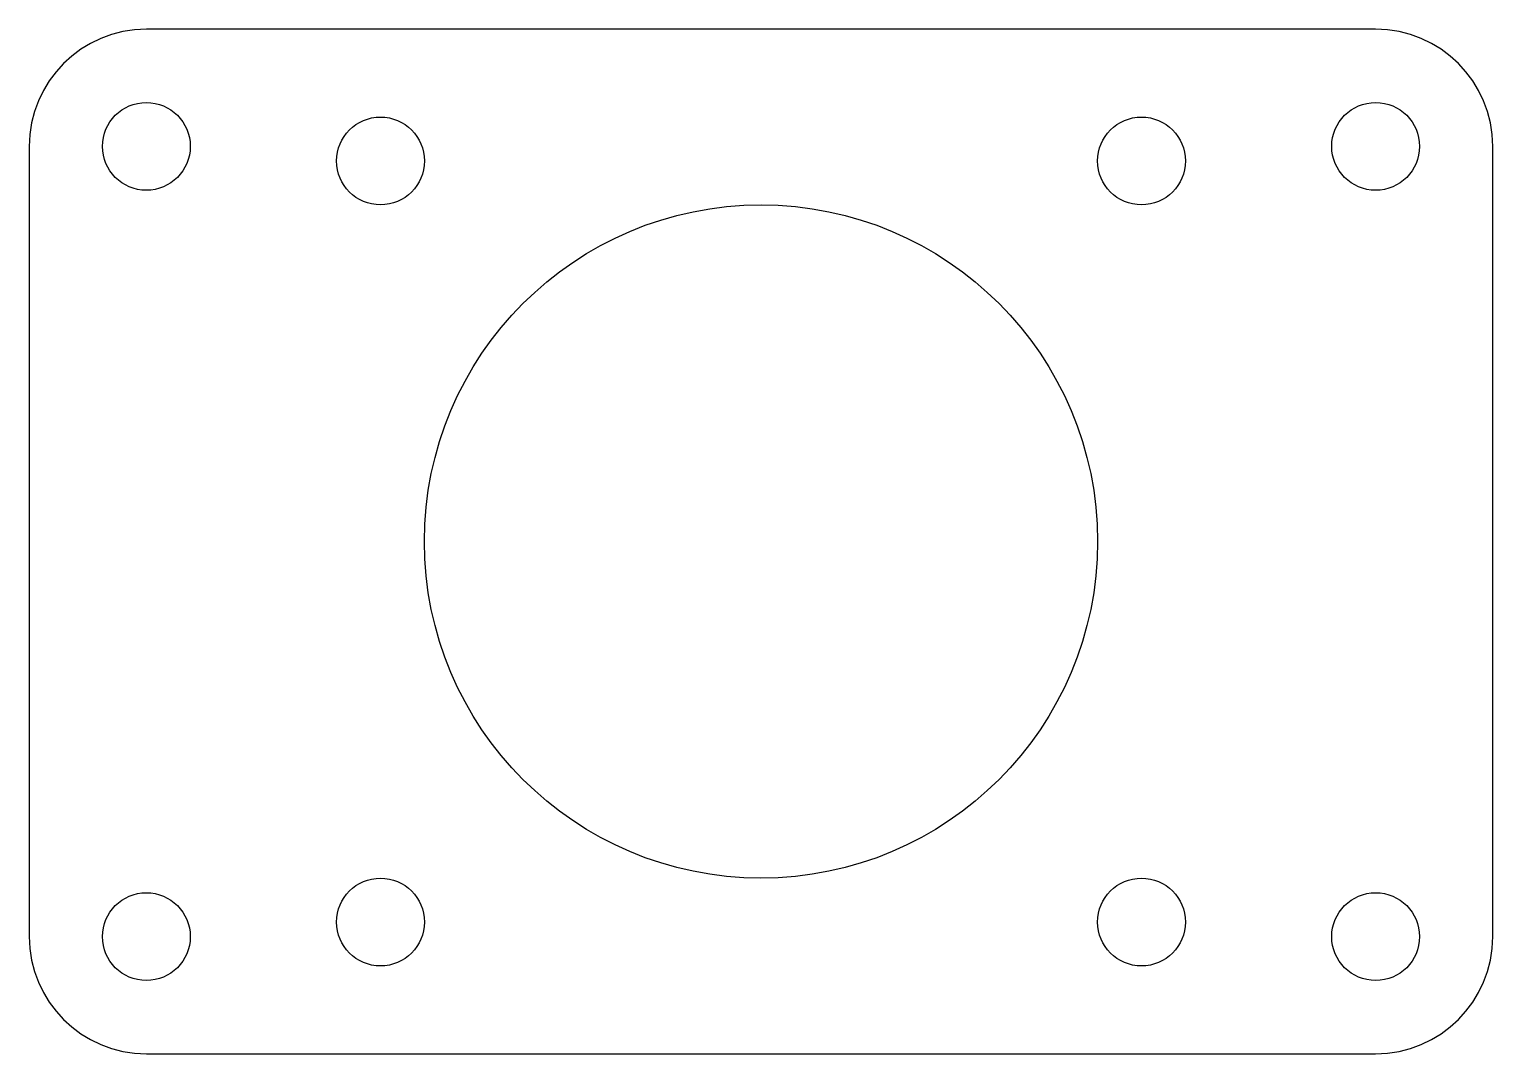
# Model space of a CAD drawing. Header units: millimetres. Extents: x -25 to 25, y -17.5 to 17.5.
import ezdxf

# ---------------------------------------------------------------- set-up
doc = ezdxf.new("R2010")
doc.units = ezdxf.units.MM

msp = doc.modelspace()

# ---------------------------------------------------------------- linework, layer by layer
at = {"color": 7, "linetype": 'Continuous', "lineweight": 25}
for p, q in [((21, 17.5), (-21, 17.5)), ((-25, 13.5), (-25, -13.5)), ((25, -13.5), (25, 13.5)), ((-21, -17.5), (21, -17.5))]:
    msp.add_line(p, q, dxfattribs=at)
for centre, radius in [((-21, 13.5), 1.5), ((13, 13), 1.5), ((21, 13.5), 1.5), ((-13, 13), 1.5), ((0, 0), 11.5), ((-13, -13), 1.5), ((13, -13), 1.5), ((-21, -13.5), 1.5), ((21, -13.5), 1.5)]:
    msp.add_circle(centre, radius, dxfattribs=at)
for centre, start, end in [((-21, 13.5), 90, 180), ((21, 13.5), 0, 90), ((-21, -13.5), 180, 270), ((21, -13.5), 270, 0)]:
    msp.add_arc(centre, 4, start, end, dxfattribs=at)

doc.saveas('drawing.dxf')
